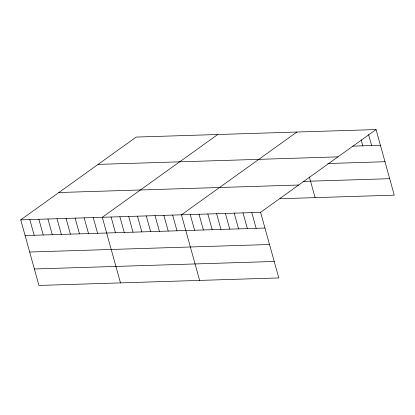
<?xml version="1.0" encoding="UTF-8"?>
<svg xmlns="http://www.w3.org/2000/svg" width="415" height="415" viewBox="0 0 415 415"><rect width="100%" height="100%" fill="white"/><g stroke="black" fill="none" stroke-linecap="round" stroke-linejoin="round"><path stroke-width="0.62" d="M376.057 129.558L260.594 212.335L278.787 277.931L38.943 285.442L20.75 219.846L136.213 137.069L376.057 129.558L394.25 195.154L279.923 198.738M217.761 134.517L102.297 217.289L120.49 282.89M296.912 132.037L181.443 214.814L199.636 280.41M352.776 146.132L380.415 145.271M98.111 164.387L337.955 156.875M327.819 163.52L384.98 161.731M302.997 181.407L389.685 178.694M58.852 192.529L298.696 185.017M20.75 219.846L260.594 212.335M25.108 235.554L264.952 228.043M29.673 252.019L269.517 244.508M34.378 268.977L274.216 261.471M368.603 134.668L371.622 145.546M361.149 139.777L362.824 145.821M309.362 176.93L315.104 197.633M251.796 212.61L256.154 228.317M243.003 212.885L247.361 228.592M234.21 213.16L238.568 228.873M225.418 213.435L229.77 229.147M216.62 213.709L220.977 229.422M207.827 213.984L212.184 229.697M199.034 214.259L203.392 229.972M190.236 214.534L194.594 230.247M172.65 215.089L177.008 230.797M163.858 215.364L168.215 231.072M155.06 215.639L159.417 231.347M146.267 215.914L150.624 231.622M137.474 216.189L141.831 231.897M128.681 216.464L133.033 232.177M119.883 216.739L124.241 232.452M111.09 217.014L115.448 232.727M93.235 217.574L97.592 233.287M84.172 217.859L88.53 233.567M75.115 218.14L79.472 233.853M66.052 218.425L70.41 234.138M56.995 218.71L61.347 234.418M47.933 218.99L52.29 234.703M38.87 219.276L43.227 234.989M29.813 219.561L34.17 235.269"/></g></svg>
